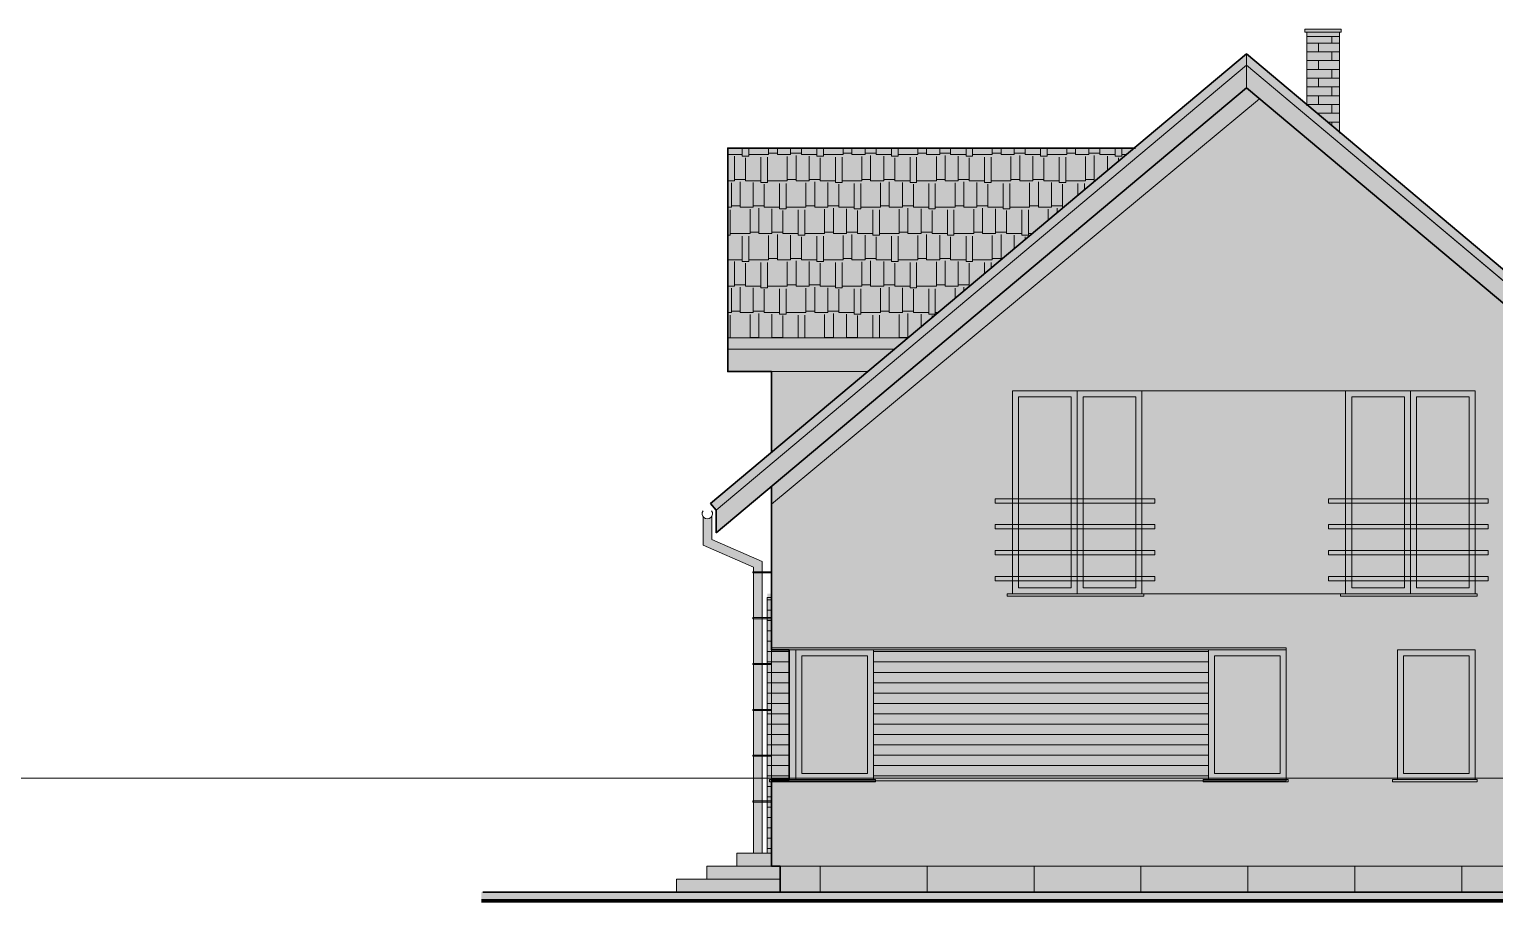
# Model space of a CAD drawing. Header units: millimetres. Extents: x -13512 to 8923, y -6533 to 5096.
# Drawn here: x -2773 to -1076, y -6470 to -5461 of the extents above; entities that cross this region are included whole.
import ezdxf

# ---------------------------------------------------------------- set-up
doc = ezdxf.new("R2010")
doc.units = ezdxf.units.MM
for name, color, linetype, lineweight in [('A-ELEWACJA CIENKA', 11, 'Continuous', 13), ('A-murowane', 3, 'Continuous', 35), ('A-RYS ELEWACJI', 30, 'Continuous', 35), ('A-wykończenie', 4, 'Continuous', 5), ('B-CEGŁA ale dr', 34, 'Continuous', 0), ('B-CIENIE', 251, 'Continuous', 0), ('B-DACHÓWKA', 250, 'Continuous', 0), ('B-DREWNO', 32, 'Continuous', 0), ('B-materiały', 9, 'Continuous', 0), ('B-STOLARKA OKIENNA', 32, 'Continuous', 0), ('B-SZKŁO', 153, 'Continuous', 0), ('C-DACH CIENKA', 191, 'Continuous', 0)]:
    doc.layers.add(name, color=color, linetype=linetype, lineweight=lineweight)
doc.layers.add('B-BIAŁY ELEM', color=7, linetype='Continuous', lineweight=0, true_color=0xf0f0f0)
pattern_1 = [(0, (-9e-13, -3373.854), (0, 12), [])]

# ---------------------------------------------------------------- blocks, each defined once
blk = doc.blocks.new('A$C3A4D36EB')
at = {"layer": 'B-STOLARKA OKIENNA', "true_color": 0x636466, "transparency": 33554687}
h = blk.add_hatch(color=251, dxfattribs=at)
h.dxf.hatch_style = 1
h.paths.add_polyline_path([(21, 331.3), (79.3, 356.6), (79.3, 389.8, -0.536675), (69.3, 389.8), (69.3, 363.2), (11, 337.9), (11, 0), (21, 0)])
at = {"layer": 'A-ELEWACJA CIENKA'}
for p, q in [((69.3, 389.8), (69.3, 363.2)), ((79.3, 389.8), (79.3, 356.6)), ((69.3, 363.2), (11, 337.9)), ((79.3, 356.6), (21, 331.3)), ((11, 337.9), (11, 0)), ((21, 331.3), (21, 0))]:
    blk.add_line(p, q, dxfattribs=at)
blk.add_arc((74.3, 393.1), 6, 145.1857, 33.4096, dxfattribs=at)
blk = doc.blocks.new('A$C59963C6C')
at = {"layer": 'B-STOLARKA OKIENNA', "true_color": 0x636466, "transparency": 33554687}
h = blk.add_hatch(color=251, dxfattribs=at)
h.dxf.hatch_style = 1
h.paths.add_polyline_path([(0, 105), (-20, 105), (-20, 110), (0, 110), (90, 110), (165, 110), (165, 105), (90, 105)])
h = blk.add_hatch(color=251, dxfattribs=at)
h.dxf.hatch_style = 1
h.paths.add_polyline_path([(0, 75), (-20, 75), (-20, 80), (0, 80), (90, 80), (165, 80), (165, 75), (90, 75)])
h = blk.add_hatch(color=251, dxfattribs=at)
h.dxf.hatch_style = 1
h.paths.add_polyline_path([(0, 45), (-20, 45), (-20, 50), (0, 50), (90, 50), (165, 50), (165, 45), (90, 45)])
h = blk.add_hatch(color=251, dxfattribs=at)
h.dxf.hatch_style = 1
h.paths.add_polyline_path([(0, 15), (-20, 15), (-20, 20), (0, 20), (90, 20), (165, 20), (165, 15), (90, 15)])
at = {"layer": 'A-ELEWACJA CIENKA'}
for points in [[(0, 105), (-20, 105), (-20, 110), (0, 110), (90, 110), (165, 110), (165, 105), (90, 105)], [(0, 75), (-20, 75), (-20, 80), (0, 80), (90, 80), (165, 80), (165, 75), (90, 75)], [(0, 45), (-20, 45), (-20, 50), (0, 50), (90, 50), (165, 50), (165, 45), (90, 45)], [(0, 15), (-20, 15), (-20, 20), (0, 20), (90, 20), (165, 20), (165, 15), (90, 15)]]:
    blk.add_lwpolyline(points, close=True, dxfattribs=at)

msp = doc.modelspace()

# ---------------------------------------------------------------- hatches: boundary and pattern name
at = {"layer": 'A-ELEWACJA CIENKA', "lineweight": 9}
h = msp.add_hatch(dxfattribs=at)
h.set_pattern_fill('AR-BRSTD', color=256, scale=0.15)
h.set_pattern_definition([(0, (-9e-13, -3373.854), (0, 10.16127), []), (90, (-9e-13, -3373.854), (-15.24, 10.16127), [10.16127, -10.16127])])
h.paths.add_polyline_path([(-1255.86, -5469.63), (-1293.86, -5469.63), (-1293.86, -5548.35), (-1255.86, -5580.24)])
at = {"layer": 'A-ELEWACJA CIENKA'}
h = msp.add_hatch(dxfattribs=at)
h.set_pattern_fill('AR-RSHKE', color=256, scale=0.1)
h.set_pattern_definition([(0, (-8189.656, -3563.986), (64.77, 30.48), [15.24, -12.7, 17.78, -7.62, 22.86, -10.16]), (0, (-8174.416, -3562.716), (64.77, 30.48), [12.7, -48.26, 10.16, -15.24]), (0, (-8143.936, -3565.89), (64.77, 30.48), [7.62, -78.74]), (90, (-8189.656, -3563.986), (-21.59, 30.48), [29.21, -92.71]), (90, (-8174.416, -3563.986), (-21.59, 30.48), [28.575, -93.345]), (90, (-8161.716, -3563.986), (-21.59, 30.48), [26.67, -95.25]), (90, (-8143.936, -3565.89), (-21.59, 30.48), [29.21, -92.71]), (90, (-8136.316, -3565.89), (-21.59, 30.48), [29.21, -92.71]), (90, (-8113.456, -3563.986), (-21.59, 30.48), [27.94, -93.98])])
h.paths.add_polyline_path([(-1751.47, -5815.02), (-1493.71, -5598.72), (-1964.4, -5598.72), (-1964.4, -5818.51), (-1755.65, -5818.51)])
at = {"layer": 'A-ELEWACJA CIENKA', "true_color": 0xc7c8ca}
h = msp.add_hatch(color=9, dxfattribs=at)
h.dxf.hatch_style = 1
h.paths.add_polyline_path([(-1248.77, -5879.79), (-1484.77, -5879.79), (-1484.77, -6004.79), (-1469.77, -6004.79), (-1469.77, -6009.79), (-1484.77, -6009.79), (-1484.77, -6034.79), (-1469.77, -6034.79), (-1469.77, -6039.79), (-1484.77, -6039.79), (-1484.77, -6064.79), (-1469.77, -6064.79), (-1469.77, -6069.79), (-1484.77, -6069.79), (-1484.77, -6094.79), (-1469.77, -6094.79), (-1469.77, -6099.79), (-1484.77, -6099.79), (-1484.77, -6114.79), (-1248.77, -6114.79), (-1248.77, -6099.79), (-1268.77, -6099.79), (-1268.77, -6094.79), (-1248.77, -6094.79), (-1248.77, -6069.79), (-1268.77, -6069.79), (-1268.77, -6064.79), (-1248.77, -6064.79), (-1248.77, -6039.79), (-1268.77, -6039.79), (-1268.77, -6034.79), (-1248.77, -6034.79), (-1248.77, -6009.79), (-1268.77, -6009.79), (-1268.77, -6004.79), (-1248.77, -6004.79)])
at = {"layer": 'A-ELEWACJA CIENKA', "true_color": 0x000000}
h = msp.add_hatch(color=18, dxfattribs=at)
h.dxf.hatch_style = 1
h.paths.add_polyline_path([(-1935.43, -6090.55), (-1913.77, -6090.55), (-1913.77, -6089.28), (-1935.43, -6089.28)])
at = {"layer": 'A-ELEWACJA CIENKA', "transparency": 33554643}
h = msp.add_hatch(dxfattribs=at)
h.set_pattern_fill('_USER', color=256, scale=12, pattern_type=0)
h.set_pattern_definition(pattern_1)
h.paths.add_polyline_path([(-1913.77, -6119.01), (-1918.77, -6119.01), (-1918.77, -6415.23), (-1913.77, -6415.23)])
at = {"layer": 'A-ELEWACJA CIENKA', "true_color": 0x3b3b3b}
h = msp.add_hatch(color=250, dxfattribs=at)
h.dxf.hatch_style = 1
h.paths.add_polyline_path([(-1542.26, -6114.79), (-1640.63, -6114.79), (-1640.63, -6117.79), (-1482.57, -6117.79), (-1482.57, -6114.79)])
h = msp.add_hatch(color=250, dxfattribs=at)
h.dxf.hatch_style = 1
h.paths.add_polyline_path([(-1156.26, -6114.79), (-1254.63, -6114.79), (-1254.63, -6117.79), (-1096.57, -6117.79), (-1096.57, -6114.79)])
at = {"layer": 'A-ELEWACJA CIENKA', "true_color": 0x000000}
h = msp.add_hatch(color=18, dxfattribs=at)
h.dxf.hatch_style = 1
h.paths.add_polyline_path([(-1935.28, -6143.69), (-1913.77, -6143.69), (-1913.77, -6142.42), (-1935.28, -6142.42)])
at = {"layer": 'A-ELEWACJA CIENKA', "transparency": 33554643}
h = msp.add_hatch(dxfattribs=at)
h.set_pattern_fill('_USER', color=256, scale=12, pattern_type=0)
h.set_pattern_definition(pattern_1)
h.paths.add_polyline_path([(-1317.77, -6383.25), (-1317.77, -6329.79), (-1407.77, -6329.79), (-1407.77, -6179.79), (-1913.77, -6177.98), (-1913.77, -6329.79), (-1893.51, -6329.79), (-1893.51, -6179.79), (-1795.77, -6179.79), (-1795.77, -6329.79), (-1913.77, -6332.79), (-1913.77, -6337.57), (-1317.77, -6337.57)])
at = {"layer": 'A-ELEWACJA CIENKA', "true_color": 0x000000}
h = msp.add_hatch(color=18, dxfattribs=at)
h.dxf.hatch_style = 1
h.paths.add_polyline_path([(-1935.28, -6196.82), (-1913.77, -6196.82), (-1913.77, -6195.55), (-1935.28, -6195.55)])
h = msp.add_hatch(color=18, dxfattribs=at)
h.dxf.hatch_style = 1
h.paths.add_polyline_path([(-1935.28, -6249.96), (-1913.77, -6249.96), (-1913.77, -6248.68), (-1935.28, -6248.68)])
h = msp.add_hatch(color=18, dxfattribs=at)
h.dxf.hatch_style = 1
h.paths.add_polyline_path([(-1935.28, -6302.93), (-1913.77, -6302.93), (-1913.77, -6301.65), (-1935.28, -6301.65)])
at = {"layer": 'A-ELEWACJA CIENKA', "true_color": 0x3b3b3b}
h = msp.add_hatch(color=250, dxfattribs=at)
h.dxf.hatch_style = 1
h.paths.add_polyline_path([(-1793.26, -6329.79), (-1916.22, -6329.79), (-1916.22, -6332.79), (-1793.26, -6332.79)])
h = msp.add_hatch(color=250, dxfattribs=at)
h.dxf.hatch_style = 1
h.paths.add_polyline_path([(-1315.26, -6329.79), (-1413.63, -6329.79), (-1413.63, -6332.79), (-1315.26, -6332.79)])
h = msp.add_hatch(color=250, dxfattribs=at)
h.dxf.hatch_style = 1
h.paths.add_polyline_path([(-1096.26, -6329.79), (-1194.63, -6329.79), (-1194.63, -6332.79), (-1096.26, -6332.79)])
at = {"layer": 'A-ELEWACJA CIENKA', "true_color": 0x000000}
h = msp.add_hatch(color=18, dxfattribs=at)
h.dxf.hatch_style = 1
h.paths.add_polyline_path([(-1935.28, -6356), (-1913.77, -6356), (-1913.77, -6354.72), (-1935.28, -6354.72)])
at = {"layer": 'A-ELEWACJA CIENKA'}
h = msp.add_hatch(dxfattribs=at)
h.set_pattern_fill('LINE', color=256, scale=39, angle=90)
h.set_pattern_definition([(90, (-9e-13, -3373.85), (-123.825, 8e-15), [])])
h.paths.add_polyline_path([(-1903.77, -6430.23), (-1903.77, -6460.23), (-1058.77, -6460.23), (-1058.77, -6445.23), (-1023.77, -6445.23), (-1023.77, -6430.23)])
h.paths.add_polyline_path([(-823.77, -6430.23), (-838.77, -6430.23), (-838.77, -6460.23), (-823.77, -6460.23)])
at = {"layer": 'A-murowane'}
h = msp.add_hatch(color=256, dxfattribs=at)
h.dxf.hatch_style = 1
h.paths.add_polyline_path([(-1070.35, -6115.38), (-808.45, -6115.38), (-808.45, -6118.87), (-1070.35, -6118.87)])
h.paths.add_polyline_path([(-1464.35, -6115.59), (-1070.35, -6115.38), (-1070.35, -6118.87), (-1464.35, -6118.87)])
h.paths.add_polyline_path([(-1918.77, -6114.87), (-1464.35, -6114.87), (-1464.35, -6118.87), (-1918.77, -6118.87)])
at = {"layer": 'B-BIAŁY ELEM', "transparency": 33554687}
h = msp.add_hatch(color=256, dxfattribs=at)
h.dxf.hatch_style = 1
h.paths.add_polyline_path([(-1348.42, -5541.73), (-1913.77, -6011.1), (-1913.77, -6430.23), (-1317.77, -6430.23), (-1317.77, -6329.79), (-1315.26, -6329.79), (-1315.26, -6332.79), (-1317.77, -6332.79), (-1317.77, -6430.23), (-1913.77, -6430.23), (-1913.77, -6332.79), (-1913.77, -6430.23), (-988.77, -6430.23), (-988.77, -6415.23), (-983.42, -6415.23), (-968.77, -6415.23), (-968.77, -6179.79), (-858.77, -6179.79), (-858.77, -6415.23), (-838.77, -6415.23), (-838.77, -6430.23), (-813.77, -6430.23), (-813.77, -6356), (-813.82, -6356), (-813.82, -6354.72), (-813.81, -6302.93), (-813.82, -6302.93), (-813.82, -6301.65), (-813.82, -6249.96), (-813.82, -6249.96), (-813.82, -6248.68), (-813.82, -6196.82), (-813.82, -6196.82), (-813.82, -6195.55), (-813.82, -6143.69), (-813.82, -6143.69), (-813.82, -6142.42), (-813.82, -6090.55), (-813.96, -6090.55), (-813.96, -6089.28), (-813.96, -5990.35)])
h = msp.add_hatch(color=256, dxfattribs=at)
h.dxf.hatch_style = 1
h.paths.add_polyline_path([(-1802.27, -5857.62), (-1913.77, -5857.62), (-1913.77, -5951.19)])
at = {"layer": 'B-CEGŁA ale dr'}
h = msp.add_hatch(color=256, dxfattribs=at)
h.dxf.hatch_style = 1
h.paths.add_polyline_path([(-1913.77, -6119.01), (-1918.77, -6119.01), (-1918.77, -6415.23), (-1913.77, -6415.23)])
h = msp.add_hatch(color=256, dxfattribs=at)
h.dxf.hatch_style = 1
h.paths.add_polyline_path([(-1913.77, -6179.79), (-1893.51, -6179.79), (-1893.51, -6329.79), (-1913.77, -6329.79)])
h = msp.add_hatch(color=256, dxfattribs=at)
h.dxf.hatch_style = 1
h.paths.add_polyline_path([(-1795.77, -6179.79), (-1407.77, -6179.79), (-1407.77, -6329.79), (-1317.77, -6329.79), (-1317.77, -6332.83), (-1913.77, -6332.83), (-1913.77, -6329.78), (-1795.77, -6329.79)])
at = {"layer": 'B-CIENIE', "transparency": 33554503}
h = msp.add_hatch(color=0, dxfattribs=at)
h.dxf.hatch_style = 1
h.paths.add_polyline_path([(-1363.77, -5528.85), (-1348.42, -5541.73), (-1913.77, -6011.1), (-1913.77, -5990.35)])
h = msp.add_hatch(color=0, dxfattribs=at)
h.dxf.hatch_style = 1
h.paths.add_polyline_path([(-1484.77, -5879.79), (-1635.51, -5879.79), (-1635.51, -6114.79), (-1621.59, -6114.79), (-1621.59, -5893.63), (-1484.77, -5893.63)])
h = msp.add_hatch(color=0, dxfattribs=at)
h.dxf.hatch_style = 1
h.paths.add_polyline_path([(-1627.84, -5886.8), (-1566.77, -5886.8), (-1566.77, -5891.4), (-1624.89, -5891.4), (-1624.89, -6107.79), (-1627.84, -6107.79)])
h = msp.add_hatch(color=0, dxfattribs=at)
h.dxf.hatch_style = 1
h.paths.add_polyline_path([(-1552.84, -5886.8), (-1491.77, -5886.8), (-1491.77, -5891.4), (-1549.89, -5891.4), (-1549.89, -6107.79), (-1552.84, -6107.79)])
at = {"layer": 'B-CIENIE', "transparency": 33554472}
h = msp.add_hatch(color=0, dxfattribs=at)
h.dxf.hatch_style = 1
h.paths.add_polyline_path([(-1248.77, -5879.79), (-1484.76, -5879.79), (-1484.76, -6114.79), (-1482.1, -6114.79), (-1482.1, -5883.15), (-1248.77, -5883.15)])
at = {"layer": 'B-CIENIE', "transparency": 33554503}
h = msp.add_hatch(color=0, dxfattribs=at)
h.dxf.hatch_style = 1
h.paths.add_polyline_path([(-1098.77, -5879.79), (-1249.51, -5879.79), (-1249.51, -6114.79), (-1235.59, -6114.79), (-1235.59, -5893.63), (-1098.77, -5893.63)])
h = msp.add_hatch(color=0, dxfattribs=at)
h.dxf.hatch_style = 1
h.paths.add_polyline_path([(-1241.55, -5886.8), (-1180.48, -5886.8), (-1180.48, -5891.4), (-1238.6, -5891.4), (-1238.6, -6107.79), (-1241.55, -6107.79)])
h = msp.add_hatch(color=0, dxfattribs=at)
h.dxf.hatch_style = 1
h.paths.add_polyline_path([(-1166.84, -5886.8), (-1105.77, -5886.8), (-1105.77, -5891.4), (-1163.89, -5891.4), (-1163.89, -6107.79), (-1166.84, -6107.79)])
h = msp.add_hatch(color=0, dxfattribs=at)
h.dxf.hatch_style = 1
h.paths.add_polyline_path([(-1893.43, -6179.79), (-1913.86, -6179.79), (-1913.86, -6329.79), (-1893.43, -6329.79)])
h = msp.add_hatch(color=0, dxfattribs=at)
h.dxf.hatch_style = 1
h.paths.add_polyline_path([(-1795.27, -6179.79), (-1895.68, -6179.79), (-1895.68, -6329.79), (-1895.27, -6329.79), (-1895.27, -6193.63), (-1795.27, -6193.63)])
h = msp.add_hatch(color=0, dxfattribs=at)
h.dxf.hatch_style = 1
h.paths.add_polyline_path([(-1879.26, -6186.8), (-1803.26, -6186.8), (-1803.26, -6191.4), (-1876.31, -6191.4), (-1876.31, -6322.8), (-1879.26, -6322.8)])
h = msp.add_hatch(color=0, dxfattribs=at)
h.dxf.hatch_style = 1
h.paths.add_polyline_path([(-1316.98, -6179.99), (-1407.72, -6179.99), (-1407.72, -6329.79), (-1393.8, -6329.79), (-1393.8, -6193.83), (-1316.98, -6193.83)])
h = msp.add_hatch(color=0, dxfattribs=at)
h.dxf.hatch_style = 1
h.paths.add_polyline_path([(-1401.26, -6186.8), (-1325.26, -6186.8), (-1325.26, -6191.4), (-1398.31, -6191.4), (-1398.31, -6322.8), (-1401.26, -6322.8)])
h = msp.add_hatch(color=0, dxfattribs=at)
h.dxf.hatch_style = 1
h.paths.add_polyline_path([(-1098.77, -6179.79), (-1189.51, -6179.79), (-1189.51, -6329.79), (-1175.59, -6329.79), (-1175.59, -6193.63), (-1098.77, -6193.63)])
h = msp.add_hatch(color=0, dxfattribs=at)
h.dxf.hatch_style = 1
h.paths.add_polyline_path([(-1182.26, -6186.8), (-1106.26, -6186.8), (-1106.26, -6191.4), (-1179.31, -6191.4), (-1179.31, -6322.8), (-1182.26, -6322.8)])
at = {"layer": 'B-CIENIE', "true_color": 0x000000, "transparency": 33554666}
h = msp.add_hatch(color=18, dxfattribs=at)
h.dxf.hatch_style = 1
h.paths.add_polyline_path([(-1903.85, -6430.21), (-1438.36, -6430.21), (-1438.36, -6435.75), (-1903.85, -6435.75)])
h = msp.add_hatch(color=18, dxfattribs=at)
h.dxf.hatch_style = 1
h.paths.add_polyline_path([(-1023.77, -6435.77), (-1023.77, -6430.23), (-1439.42, -6430.23), (-1439.42, -6435.77)])
at = {"layer": 'B-DACHÓWKA', "transparency": 33554636}
h = msp.add_hatch(color=256, dxfattribs=at)
h.dxf.hatch_style = 1
h.paths.add_polyline_path([(-1977.98, -6018.15), (-1977.98, -6044.23), (-1363.77, -5528.85), (-1363.77, -5502.74)])
h.paths.add_polyline_path([(-1363.77, -5502.74), (-1363.77, -5489.68), (-1984.39, -6010.48), (-1977.98, -6018.12)])
h = msp.add_hatch(color=256, dxfattribs=at)
h.dxf.hatch_style = 1
h.paths.add_polyline_path([(-1363.77, -5502.74), (-1363.77, -5528.85), (-749.57, -6044.23), (-749.57, -6018.15)])
h.paths.add_polyline_path([(-749.57, -6018.12), (-743.15, -6010.48), (-1363.77, -5489.68), (-1363.77, -5502.74)])
h = msp.add_hatch(color=256, dxfattribs=at)
h.dxf.hatch_style = 1
h.paths.add_polyline_path([(-1493.72, -5598.72), (-1964.4, -5598.72), (-1964.4, -5818.51), (-1755.65, -5818.51)])
h = msp.add_hatch(color=256, dxfattribs=at)
h.dxf.hatch_style = 1
h.paths.add_polyline_path([(-1771.19, -5831.55), (-1964.4, -5831.55), (-1964.4, -5857.62), (-1913.77, -5857.62), (-1802.27, -5857.62)])
h.paths.add_polyline_path([(-1755.65, -5818.51), (-1964.4, -5818.51), (-1964.4, -5831.55), (-1771.19, -5831.55)])
h = msp.add_hatch(color=256, dxfattribs=at)
h.dxf.hatch_style = 1
h.paths.add_polyline_path([(-1903.77, -6445.23), (-1988.77, -6445.23), (-2023.77, -6445.23), (-2023.77, -6460.23), (-1903.77, -6460.23)])
h.paths.add_polyline_path([(-1903.77, -6430.23), (-1913.77, -6430.23), (-1953.77, -6430.23), (-1988.77, -6430.23), (-1988.77, -6445.23), (-1903.77, -6445.23)])
h.paths.add_polyline_path([(-1913.77, -6415.23), (-1953.77, -6415.23), (-1953.77, -6430.23), (-1913.77, -6430.23)])
h = msp.add_hatch(color=256, dxfattribs=at)
h.dxf.hatch_style = 1
h.paths.add_polyline_path([(-1058.77, -6445.23), (-1023.77, -6445.23), (-1023.77, -6430.23), (-1903.77, -6430.23), (-1903.77, -6460.23), (-1058.77, -6460.23)])
at = {"layer": 'B-DREWNO'}
h = msp.add_hatch(color=256, dxfattribs=at)
h.dxf.hatch_style = 1
h.paths.add_polyline_path([(-1255.86, -5469.63), (-1293.86, -5469.63), (-1293.86, -5548.35), (-1255.86, -5580.24)])
h.paths.add_polyline_path([(-1255.86, -5464.63), (-1293.86, -5464.63), (-1293.86, -5469.63), (-1255.86, -5469.63)])
h.paths.add_polyline_path([(-1253.91, -5461.25), (-1295.86, -5461.25), (-1295.86, -5464.63), (-1253.91, -5464.63)])
at = {"layer": 'B-materiały'}
h = msp.add_hatch(dxfattribs=at)
h.set_pattern_fill('AR-HBONE', color=256, scale=0.1)
h.set_pattern_definition([(45, (-5057.674, -3563.986), (1e-15, 14.36841), [30.48, -10.16]), (135, (-5050.49, -3556.802), (1e-15, 14.36841), [30.48, -10.16])])
h.paths.add_polyline_path([(-2249.84, -6470.23), (-377.13, -6470.23), (-377.13, -6460.23), (-2249.84, -6460.23)])
at = {"layer": 'B-STOLARKA OKIENNA', "transparency": 33554628}
h = msp.add_hatch(color=256, dxfattribs=at)
h.dxf.hatch_style = 1
h.paths.add_polyline_path([(-1559.77, -5879.79), (-1634.77, -5879.79), (-1634.77, -6114.79), (-1559.77, -6114.79)])
h.paths.add_polyline_path([(-1627.77, -6107.79), (-1627.77, -5886.79), (-1566.77, -5886.79), (-1566.77, -6107.79)], flags=16)
h.paths.add_polyline_path([(-1484.77, -5879.79), (-1559.77, -5879.79), (-1559.77, -6114.79), (-1484.77, -6114.79)])
h.paths.add_polyline_path([(-1552.77, -6107.79), (-1552.77, -5886.79), (-1491.77, -5886.79), (-1491.77, -6107.79)], flags=16)
h = msp.add_hatch(color=256, dxfattribs=at)
h.dxf.hatch_style = 1
h.paths.add_polyline_path([(-1173.77, -5879.79), (-1248.77, -5879.79), (-1248.77, -6114.79), (-1173.77, -6114.79)])
h.paths.add_polyline_path([(-1241.77, -6107.79), (-1241.77, -5886.79), (-1180.77, -5886.79), (-1180.77, -6107.79)], flags=16)
h = msp.add_hatch(color=256, dxfattribs=at)
h.dxf.hatch_style = 1
h.paths.add_polyline_path([(-1098.77, -5879.79), (-1173.77, -5879.79), (-1173.77, -6114.79), (-1098.77, -6114.79)])
h.paths.add_polyline_path([(-1166.77, -6107.79), (-1166.77, -5886.79), (-1105.77, -5886.79), (-1105.77, -6107.79)], flags=16)
h = msp.add_hatch(color=256, dxfattribs=at)
h.dxf.hatch_style = 1
h.paths.add_polyline_path([(-1795.77, -6179.79), (-1885.77, -6179.79), (-1885.77, -6329.79), (-1795.77, -6329.79)])
h.paths.add_polyline_path([(-1802.77, -6322.79), (-1878.77, -6322.79), (-1878.77, -6186.79), (-1802.77, -6186.79)], flags=16)
h.paths.add_polyline_path([(-1317.77, -6329.79), (-1317.77, -6179.79), (-1407.77, -6179.79), (-1407.77, -6329.79)])
h.paths.add_polyline_path([(-1400.77, -6322.79), (-1400.77, -6186.79), (-1324.77, -6186.79), (-1324.77, -6322.79)], flags=16)
h.paths.add_polyline_path([(-6812.4, -6329.79), (-6722.4, -6329.79), (-6722.4, -6179.79), (-6812.4, -6179.79)])
h.paths.add_polyline_path([(-6805.4, -6186.79), (-6729.4, -6186.79), (-6729.4, -6322.79), (-6805.4, -6322.79)], flags=16)
h = msp.add_hatch(color=256, dxfattribs=at)
h.dxf.hatch_style = 1
h.paths.add_polyline_path([(-1893.51, -6329.79), (-1885.77, -6329.79), (-1885.77, -6179.79), (-1893.51, -6179.79)])
h = msp.add_hatch(color=256, dxfattribs=at)
h.dxf.hatch_style = 1
h.paths.add_polyline_path([(-1188.77, -6329.79), (-1098.77, -6329.79), (-1098.77, -6179.79), (-1188.77, -6179.79)])
h.paths.add_polyline_path([(-1181.77, -6186.79), (-1105.77, -6186.79), (-1105.77, -6322.79), (-1181.77, -6322.79)], flags=16)
at = {"layer": 'B-SZKŁO', "transparency": 33554544}
h = msp.add_hatch(color=256, dxfattribs=at)
h.dxf.hatch_style = 1
h.paths.add_polyline_path([(-1566.77, -5886.79), (-1627.77, -5886.79), (-1627.77, -6107.79), (-1566.77, -6107.79)])
h = msp.add_hatch(color=256, dxfattribs=at)
h.dxf.hatch_style = 1
h.paths.add_polyline_path([(-1491.77, -5886.79), (-1552.77, -5886.79), (-1552.77, -6107.79), (-1491.77, -6107.79)])
h = msp.add_hatch(color=256, dxfattribs=at)
h.dxf.hatch_style = 1
h.paths.add_polyline_path([(-1180.77, -5886.79), (-1241.77, -5886.79), (-1241.77, -6107.79), (-1180.77, -6107.79)])
h = msp.add_hatch(color=256, dxfattribs=at)
h.dxf.hatch_style = 1
h.paths.add_polyline_path([(-1105.77, -5886.79), (-1166.77, -5886.79), (-1166.77, -6107.79), (-1105.77, -6107.79)])
h = msp.add_hatch(color=256, dxfattribs=at)
h.dxf.hatch_style = 1
h.paths.add_polyline_path([(-1802.77, -6322.8), (-1878.77, -6322.8), (-1878.77, -6186.8), (-1802.77, -6186.8)])
h = msp.add_hatch(color=256, dxfattribs=at)
h.dxf.hatch_style = 1
h.paths.add_polyline_path([(-1324.77, -6322.8), (-1400.77, -6322.8), (-1400.77, -6186.8), (-1324.77, -6186.8)])
h = msp.add_hatch(color=256, dxfattribs=at)
h.dxf.hatch_style = 1
h.paths.add_polyline_path([(-1105.77, -6322.8), (-1181.77, -6322.8), (-1181.77, -6186.8), (-1105.77, -6186.8)])

# ---------------------------------------------------------------- linework, layer by layer
at = {"layer": 'A-ELEWACJA CIENKA'}
for p, q in [((-1293.86, -5464.63), (-1255.86, -5464.63)), ((-1293.86, -5469.63), (-1255.86, -5469.63)), ((-1964.4, -5818.51), (-1755.65, -5818.51)), ((-1964.4, -5831.55), (-1770.52, -5831.55)), ((-1913.77, -5857.62), (-1801.69, -5857.62)), ((-1559.77, -5879.79), (-1559.77, -6114.79)), ((-1173.77, -5879.79), (-1173.77, -6114.79)), ((-1913.77, -6179.79), (-1913.77, -6329.79)), ((-1895.77, -6179.79), (-1885.77, -6179.79)), ((-1895.77, -6329.79), (-1885.77, -6329.79)), ((-1953.77, -6430.23), (-1913.77, -6430.23)), ((-1903.77, -6430.23), (-1023.77, -6430.23)), ((-1988.77, -6445.23), (-1903.77, -6445.23))]:
    msp.add_line(p, q, dxfattribs=at)
msp.add_xline((-9340.16, -6328.23), (1, 0), dxfattribs=at)
for points in [[(-1295.86, -5464.63), (-1253.91, -5464.63), (-1253.91, -5461.25), (-1295.86, -5461.25)], [(-1634.77, -5879.79), (-1484.77, -5879.79), (-1484.77, -6114.79), (-1634.77, -6114.79)], [(-1634.77, -5879.79), (-1098.77, -5879.79), (-1098.77, -6114.79), (-1634.77, -6114.79)], [(-1566.77, -6107.79), (-1627.77, -6107.79), (-1627.77, -5886.79), (-1566.77, -5886.79)], [(-1552.77, -5886.79), (-1491.77, -5886.79), (-1491.77, -6107.79), (-1552.77, -6107.79)], [(-1484.77, -5879.79), (-1248.77, -5879.79), (-1248.77, -6114.79), (-1484.77, -6114.79)], [(-1248.77, -5879.79), (-1098.77, -5879.79), (-1098.77, -6114.79), (-1248.77, -6114.79)], [(-1180.77, -6107.79), (-1241.77, -6107.79), (-1241.77, -5886.79), (-1180.77, -5886.79)], [(-1166.77, -5886.79), (-1105.77, -5886.79), (-1105.77, -6107.79), (-1166.77, -6107.79)], [(-1913.77, -6179.79), (-1893.51, -6179.79), (-1893.51, -6329.79), (-1913.77, -6329.79)], [(-1885.77, -6179.79), (-1795.77, -6179.79), (-1795.77, -6329.79), (-1885.77, -6329.79)], [(-1878.77, -6186.79), (-1802.77, -6186.79), (-1802.77, -6322.79), (-1878.77, -6322.79)], [(-1407.77, -6179.79), (-1317.77, -6179.79), (-1317.77, -6329.79), (-1407.77, -6329.79)], [(-1400.77, -6186.79), (-1324.77, -6186.79), (-1324.77, -6322.79), (-1400.77, -6322.79)], [(-1188.77, -6179.79), (-1098.77, -6179.79), (-1098.77, -6329.79), (-1188.77, -6329.79)], [(-1181.77, -6186.79), (-1105.77, -6186.79), (-1105.77, -6322.79), (-1181.77, -6322.79)]]:
    msp.add_lwpolyline(points, close=True, dxfattribs=at)
for points in [[(-1293.86, -5549.74), (-1293.86, -5464.63)], [(-1255.86, -5464.63), (-1255.86, -5581.53)], [(-1913.77, -6119.01), (-1913.77, -6119.01), (-1918.77, -6119.01), (-1918.77, -6415.23), (-1913.77, -6415.23), (-1913.77, -6119.01)], [(-1795.77, -6331.46), (-1317.77, -6331.46), (-1317.77, -6179.79), (-1317.77, -6179.79), (-1317.76, -6177.63), (-1913.76, -6177.63), (-1913.77, -6329.79), (-1893.51, -6329.79), (-1893.51, -6179.79), (-1795.77, -6179.79)], [(-1795.77, -6179.79), (-1407.77, -6179.79), (-1407.77, -6329.79), (-1317.77, -6329.79), (-1317.77, -6331.46), (-1913.77, -6331.46), (-1913.77, -6329.78), (-1795.77, -6329.79), (-1795.77, -6179.79), (-1913.76, -6179.79)], [(-1913.77, -6415.23), (-1953.77, -6415.23), (-1953.77, -6430.23), (-1988.77, -6430.23), (-1988.77, -6445.23), (-2023.77, -6445.23), (-2023.77, -6460.23)]]:
    msp.add_lwpolyline(points, dxfattribs=at)
at = {"layer": 'A-ELEWACJA CIENKA', "color": 18, "true_color": 0x000000}
for points in [[(-1935.43, -6090.55), (-1913.77, -6090.55), (-1913.77, -6089.28), (-1935.43, -6089.28)], [(-1935.28, -6143.69), (-1913.77, -6143.69), (-1913.77, -6142.42), (-1935.28, -6142.42)], [(-1935.28, -6196.82), (-1913.77, -6196.82), (-1913.77, -6195.55), (-1935.28, -6195.55)], [(-1935.28, -6249.96), (-1913.77, -6249.96), (-1913.77, -6248.68), (-1935.28, -6248.68)], [(-1935.28, -6302.93), (-1913.77, -6302.93), (-1913.77, -6301.65), (-1935.28, -6301.65)], [(-1935.28, -6356), (-1913.77, -6356), (-1913.77, -6354.72), (-1935.28, -6354.72)]]:
    msp.add_lwpolyline(points, close=True, dxfattribs=at)
at = {"layer": 'A-ELEWACJA CIENKA', "color": 252}
for points in [[(-1542.26, -6114.79), (-1640.63, -6114.79), (-1640.63, -6117.79), (-1482.57, -6117.79), (-1482.57, -6114.79), (-1542.26, -6114.79)], [(-1156.26, -6114.79), (-1254.63, -6114.79), (-1254.63, -6117.79), (-1096.57, -6117.79), (-1096.57, -6114.79), (-1156.26, -6114.79)], [(-1315.26, -6329.79), (-1413.63, -6329.79), (-1413.63, -6332.79), (-1315.26, -6332.79), (-1315.26, -6329.79), (-1315.26, -6329.79)], [(-1096.26, -6329.79), (-1194.63, -6329.79), (-1194.63, -6332.79), (-1096.26, -6332.79), (-1096.26, -6329.79), (-1096.26, -6329.79)]]:
    msp.add_lwpolyline(points, dxfattribs=at)
at = {"layer": 'A-ELEWACJA CIENKA', "color": 250, "true_color": 0x3b3b3b}
msp.add_lwpolyline([(-1793.26, -6329.79), (-1916.22, -6329.79), (-1916.22, -6332.79), (-1793.26, -6332.79), (-1793.26, -6329.79), (-1793.26, -6329.79)], dxfattribs=at)
at = {"layer": 'A-RYS ELEWACJI'}
for p, q in [((-1363.77, -5489.68), (-1984.41, -6010.46)), ((-1363.77, -5489.68), (-743.15, -6010.48)), ((-1363.77, -5528.85), (-1977.98, -6044.23)), ((-1363.77, -5528.85), (-749.57, -6044.23)), ((-1913.77, -6179.79), (-1913.77, -5990.35)), ((-1977.98, -6018.15), (-1984.41, -6010.46)), ((-1977.98, -6044.23), (-1977.98, -6018.15)), ((-1913.77, -6430.23), (-1913.77, -6329.79)), ((-2248.19, -6460.23), (-376.23, -6460.23))]:
    msp.add_line(p, q, dxfattribs=at)
for points in [[(-1492.23, -5598.72), (-1964.4, -5598.72), (-1964.4, -5857.62), (-1913.77, -5857.62), (-1913.77, -5951.39)], [(-1913.77, -6179.79), (-1893.51, -6179.79), (-1893.51, -6329.79), (-1913.77, -6329.79)], [(-1913.77, -6430.23), (-1903.77, -6430.23), (-1903.77, -6460.23)]]:
    msp.add_lwpolyline(points, dxfattribs=at)
at = {"layer": 'A-wykończenie'}
msp.add_line((-1903.77, -6430.23), (-1903.77, -6448.23), dxfattribs=at)
at = {"layer": 'A-wykończenie', "lineweight": 120}
msp.add_line((-376.23, -6470.23), (-2249.84, -6470.23), dxfattribs=at)
at = {"layer": 'B-CEGŁA ale dr'}
msp.add_line((-1363.77, -5528.85), (-1363.77, -5489.68), dxfattribs=at)
at = {"layer": 'B-CIENIE', "color": 0, "transparency": 33554503}
msp.add_lwpolyline([(-1363.77, -5528.85), (-1913.77, -5990.35), (-1913.77, -6011.1), (-1348.42, -5541.73), (-1363.77, -5528.85)], dxfattribs=at)
at = {"layer": 'B-materiały'}
for points in [[(-1363.77, -5489.68), (-1363.77, -5502.74), (-1977.98, -6018.12), (-1984.39, -6010.48), (-1363.77, -5489.68)], [(-1363.77, -5489.68), (-1363.77, -5502.74), (-749.57, -6018.12), (-743.15, -6010.48), (-1363.77, -5489.68)], [(-1363.77, -5502.74), (-1363.77, -5528.85), (-1977.98, -6044.23), (-1977.98, -6018.15), (-1363.77, -5502.74)], [(-1363.77, -5502.74), (-1363.77, -5528.85), (-749.57, -6044.23), (-749.57, -6018.15), (-1363.77, -5502.74)], [(-1913.77, -5990.35), (-1363.77, -5528.85), (-813.77, -5990.51), (-813.77, -6430.23), (-838.77, -6430.23), (-838.77, -6415.23), (-858.77, -6415.23), (-858.77, -6179.79), (-968.77, -6179.79), (-968.77, -6415.23), (-983.42, -6415.23), (-988.77, -6415.23), (-988.77, -6430.23), (-1913.77, -6430.23), (-1913.77, -6331.46), (-1317.77, -6331.46), (-1317.77, -6177.57), (-1913.77, -6177.69), (-1913.77, -5990.35)], [(-1634.77, -5879.79), (-1098.77, -5879.79), (-1098.77, -6004.79), (-1083.77, -6004.79), (-1083.77, -6009.79), (-1098.77, -6009.79), (-1098.77, -6034.79), (-1083.77, -6034.79), (-1083.77, -6039.79), (-1098.77, -6039.79), (-1098.77, -6064.79), (-1083.77, -6064.79), (-1083.77, -6069.79), (-1098.77, -6069.79), (-1098.77, -6094.79), (-1083.77, -6094.79), (-1083.77, -6099.79), (-1098.77, -6099.79), (-1098.77, -6114.79), (-1096.57, -6114.79), (-1096.57, -6117.79), (-1254.63, -6117.79), (-1254.63, -6114.79), (-1482.57, -6114.79), (-1482.57, -6117.79), (-1640.63, -6117.79), (-1640.63, -6114.79), (-1634.77, -6114.79), (-1634.77, -6099.79), (-1654.77, -6099.79), (-1654.77, -6094.79), (-1634.77, -6094.79), (-1634.77, -6069.79), (-1654.77, -6069.79), (-1654.77, -6064.79), (-1634.77, -6064.79), (-1634.77, -6039.79), (-1654.77, -6039.79), (-1654.77, -6034.79), (-1634.77, -6034.79), (-1634.77, -6009.79), (-1654.77, -6009.79), (-1654.77, -6004.79), (-1634.77, -6004.79), (-1634.77, -5879.79)]]:
    msp.add_lwpolyline(points, dxfattribs=at)
for points in [[(-1188.77, -6179.79), (-1098.77, -6179.79), (-1098.77, -6329.79), (-1188.77, -6329.79)], [(-1194.63, -6329.79), (-1096.26, -6329.79), (-1096.26, -6332.79), (-1194.63, -6332.79)]]:
    msp.add_lwpolyline(points, close=True, dxfattribs=at)
at = {"layer": 'C-DACH CIENKA'}
for q in [(-1977.98, -6018.15), (-749.57, -6018.15)]:
    msp.add_line((-1363.77, -5502.74), q, dxfattribs=at)

# ---------------------------------------------------------------- block references
at = {"layer": 'A-ELEWACJA CIENKA'}
for p in [(-1634.77, -6114.79), (-1248.77, -6114.79)]:
    msp.add_blockref('A$C59963C6C', p, dxfattribs=at)
at = {"layer": 'A-ELEWACJA CIENKA', "xscale": -1}
msp.add_blockref('A$C3A4D36EB', (-1913.77, -6415.23), dxfattribs=at)
msp.add_blockref('A$C3A4D36EB', (-1913.77, -6415.23), dxfattribs=at)

doc.saveas('drawing.dxf')
